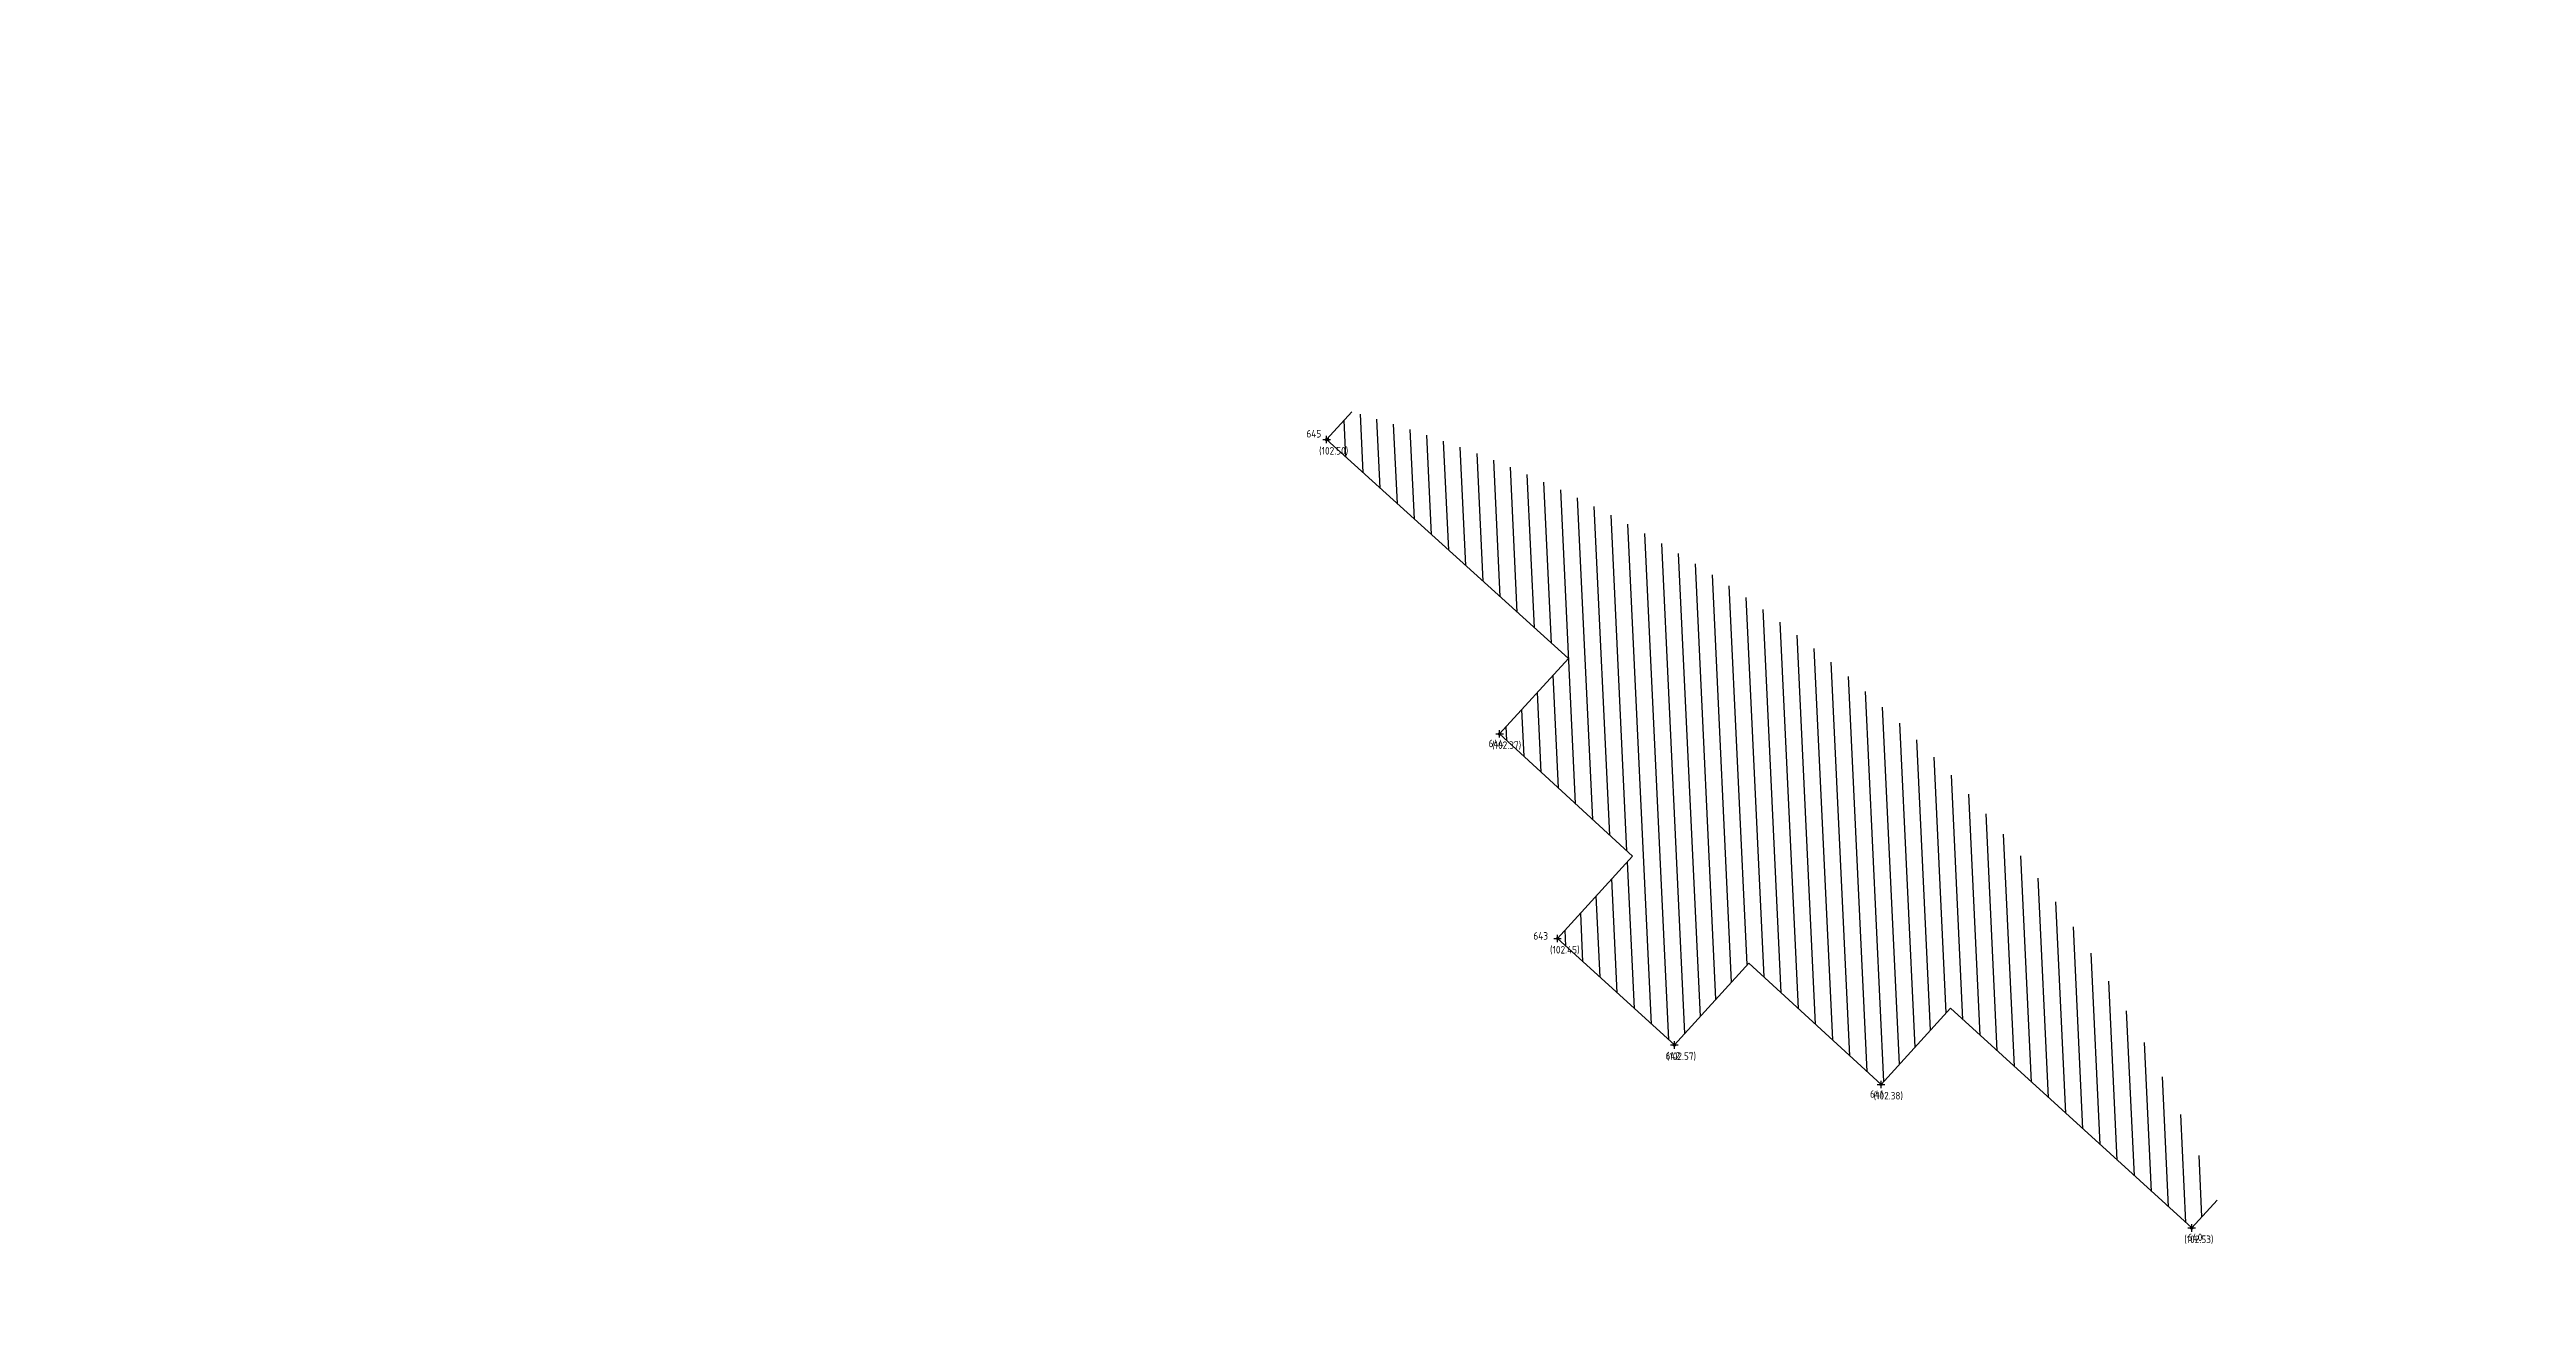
# Model space of a CAD drawing. Extents: x 9555 to 11275, y -8412 to -6382.
# Drawn here: x 10172.5 to 10304.8, y -8216.6 to -8148.9 of the extents above; entities that cross this region are included whole.
import ezdxf

# ---------------------------------------------------------------- set-up
doc = ezdxf.new("R2010")
doc.units = 0
doc.header["$MEASUREMENT"] = 0
doc.header["$XCLIPFRAME"] = 2
doc.header["$PDMODE"] = 33
doc.header["$PDSIZE"] = 0.12
doc.layers.get('0').update_dxf_attribs({"color": 53, "lineweight": 50})
for name, color, linetype in [('02_CAT', 7, 'Continuous'), ('GEI-Nome_P', 6, 'Continuous'), ('GEI-Punti', 7, 'Continuous'), ('Gei-Punti_3D', 3, 'Continuous'), ('GEI-Quote_P', 3, 'Continuous'), ('GEI-Simboli', 6, 'Continuous'), ('Immagine', 181, 'Continuous'), ('Ril-Fabbr_Retino', 8, 'Continuous')]:
    doc.layers.add(name, color=color, linetype=linetype)
doc.layers.add('Ril-Fabbr', color=9, linetype='Continuous', lineweight=30)
doc.styles.get("Standard").update_dxf_attribs({"font": 'isocp.shx'})
picture_1 = doc.add_image_def('image2.png', size_in_pixel=(4950, 3510))

# ---------------------------------------------------------------- blocks, each defined once
blk = doc.blocks.new('-Fgl. 957E Estratto Foglio Intero_PostFR2')
at = {"layer": 'Immagine'}
image = blk.add_image(picture_1, insert=(9917.28, -8422.51), size_in_units=(838.18, 594.35), rotation=0.00109, dxfattribs=at)
image.set_boundary_path([(308.76, 193.63), (4680.16, 3410.46)])
image.dxf.flags = 15
blk = doc.blocks.new('- Fogli_Unione (Estratti_20043_SpostatoComeAll.957E_SuRIL_PostFR1-FR2-FR3 (2021-02-08)')
blk.add_blockref('-Fgl. 957E Estratto Foglio Intero_PostFR2', (0, 0))
blk = doc.blocks.new('2493-1_PostFRAZ')
at = {"layer": '02_CAT'}
blk.add_blockref('- Fogli_Unione (Estratti_20043_SpostatoComeAll.957E_SuRIL_PostFR1-FR2-FR3 (2021-02-08)', (2.4, 6.76), dxfattribs=at)

msp = doc.modelspace()

# ---------------------------------------------------------------- hatches: boundary and pattern name
at = {"layer": 'Ril-Fabbr_Retino'}
h = msp.add_hatch(dxfattribs=at)
h.set_pattern_fill('ANSI31', color=256, scale=7, angle=47.7, style=2)
h.paths.add_polyline_path([(10242.07, -8168.28), (10240.73, -8169.76), (10253.64, -8181.44), (10249.97, -8185.47), (10257.07, -8191.99), (10253.06, -8196.39), (10259.3, -8202.07), (10262.85, -8198.17, -0.016602), (10263.27, -8197.68), (10270.34, -8204.18), (10274.05, -8200.11), (10286.93, -8211.84), (10288.28, -8210.36, 0.23811)])
h.paths.add_polyline_path([(10267.67, -8193), (10277.42, -8193), (10277.42, -8197.89), (10267.67, -8197.89)], flags=16)
h.paths.add_polyline_path([(10241.2, -8169.93), (10241.46, -8169.93), (10241.46, -8169.39), (10241.2, -8169.39)], flags=24)
h.paths.add_polyline_path([(10250.44, -8185.64), (10250.7, -8185.64), (10250.7, -8185.1), (10250.44, -8185.1)], flags=24)
h.paths.add_polyline_path([(10253.53, -8196.56), (10253.79, -8196.56), (10253.79, -8196.02), (10253.53, -8196.02)], flags=24)

# ---------------------------------------------------------------- linework, layer by layer
at = {"layer": 'GEI-Punti'}
for p in [(10240.73, -8169.76), (10249.97, -8185.47), (10253.06, -8196.39), (10259.3, -8202.07), (10270.34, -8204.18), (10286.93, -8211.84)]:
    msp.add_point(p, dxfattribs=at)
at = {"layer": 'Gei-Punti_3D'}
for p in [(10240.73, -8169.76, 102.5), (10249.97, -8185.47, 102.37), (10253.06, -8196.39, 102.45), (10259.3, -8202.07, 102.57), (10270.34, -8204.18, 102.38), (10286.93, -8211.84, 102.53)]:
    msp.add_point(p, dxfattribs=at)
at = {"layer": 'GEI-Simboli'}
for p, q in [((10240.53, -8169.76), (10240.93, -8169.76)), ((10240.73, -8169.96), (10240.73, -8169.56)), ((10249.97, -8185.67), (10249.97, -8185.27)), ((10249.77, -8185.47), (10250.17, -8185.47)), ((10252.86, -8196.39), (10253.26, -8196.39)), ((10253.06, -8196.59), (10253.06, -8196.19)), ((10259.1, -8202.07), (10259.5, -8202.07)), ((10259.3, -8202.27), (10259.3, -8201.87)), ((10270.14, -8204.18), (10270.54, -8204.18)), ((10270.34, -8204.38), (10270.34, -8203.98)), ((10286.93, -8212.04), (10286.93, -8211.64)), ((10286.73, -8211.84), (10287.13, -8211.84))]:
    msp.add_line(p, q, dxfattribs=at)
at = {"layer": 'Ril-Fabbr'}
msp.add_lwpolyline([(10242.07, -8168.28), (10240.73, -8169.76), (10253.64, -8181.44), (10249.97, -8185.47), (10257.07, -8191.99), (10253.06, -8196.39), (10259.3, -8202.07), (10263.28, -8197.7), (10270.34, -8204.18), (10274.05, -8200.11), (10286.93, -8211.84), (10288.28, -8210.36)], dxfattribs=at)

# ---------------------------------------------------------------- block references
at = {"layer": '02_CAT'}
msp.add_blockref('2493-1_PostFRAZ', (0, 0), dxfattribs=at)

# ---------------------------------------------------------------- texts
at = {"layer": 'GEI-Nome_P'}
for s, p in [('645', (10239.65, -8169.65)), ('644', (10249.38, -8186.18)), ('643', (10251.77, -8196.45)), ('642', (10258.83, -8202.85)), ('641', (10269.75, -8204.89)), ('640', (10286.72, -8212.54))]:
    msp.add_text(s, height=0.4, dxfattribs=at).set_placement(p)
at = {"layer": 'GEI-Quote_P'}
for s, p in [('(102.50)', (10240.33, -8170.56)), ('(102.37)', (10249.57, -8186.27)), ('(102.45)', (10252.66, -8197.19)), ('(102.57)', (10258.9, -8202.87)), ('(102.38)', (10269.94, -8204.98)), ('(102.53)', (10286.53, -8212.64))]:
    msp.add_text(s, height=0.4, dxfattribs=at).set_placement(p)

doc.saveas('drawing.dxf')
